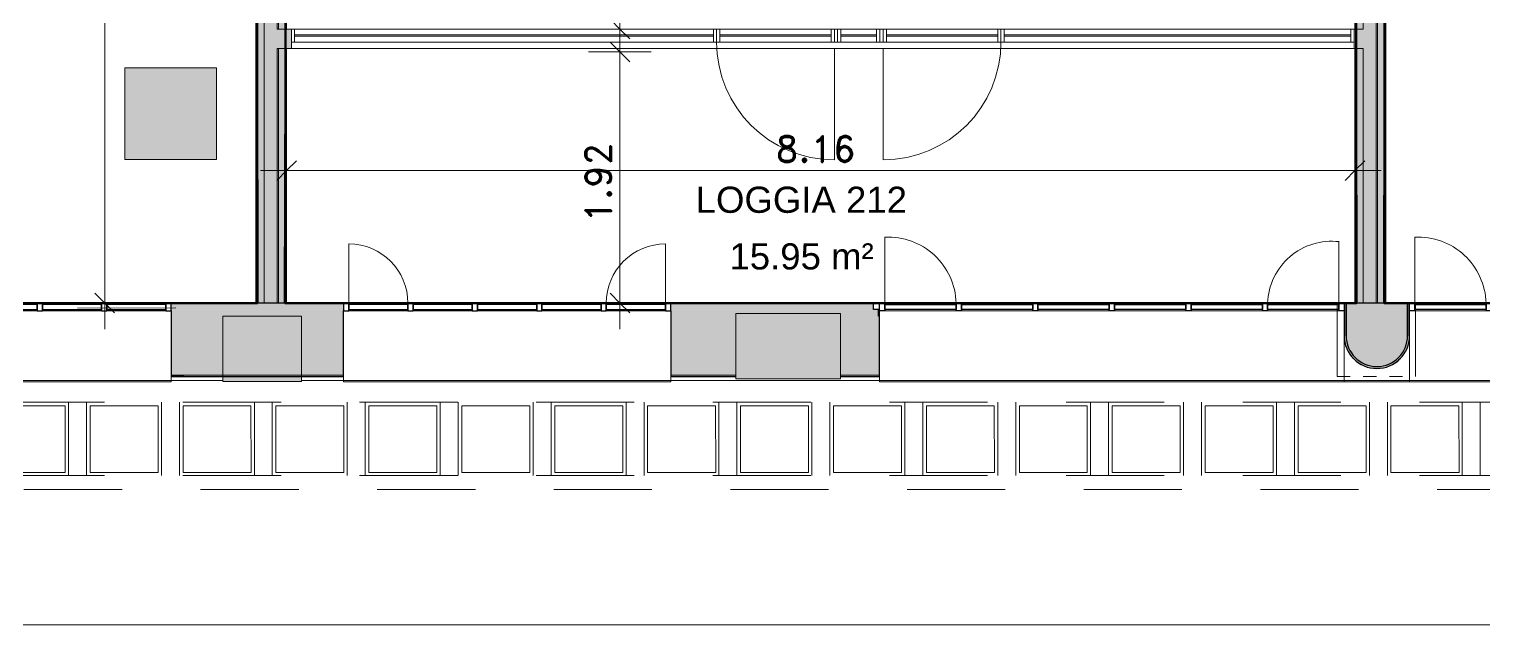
# Model space of a CAD drawing. Header units: metres. Extents: x -227.9 to -140, y 37.9 to 92.1.
# Drawn here: x -171.32 to -160.2, y 38.01 to 42.56 of the extents above; entities that cross this region are included whole.
import ezdxf

# ---------------------------------------------------------------- set-up
doc = ezdxf.new("R2010")
doc.units = ezdxf.units.M
doc.linetypes.add('JIS_02_0.7', pattern=[1.35, 0.75, -0.6])
doc.linetypes.add('Projeté', pattern=[0.003969, 0.002381, -0.001587])
for name, color, linetype, lineweight in [('A-ANNO-DIMS', 7, 'Continuous', 9), ('A-ANNO-DIMS-100', 7, 'Continuous', 9), ('A-AREA-IDEN', 7, 'Continuous', 9), ('A-FLOR', 7, 'Continuous', 5), ('A-GLAZ', 7, 'Continuous', 5), ('A-WALL', 7, 'Continuous', 5), ('A-WALL-PATT', 7, 'Continuous', 13), ('I-WALL', 7, 'Continuous', 5), ('Q-SPCQ', 7, 'Continuous', 5), ('S-COLS', 7, 'Continuous', 5)]:
    doc.layers.add(name, color=color, linetype=linetype, lineweight=lineweight)
doc.layers.add('A-DETL', color=94, linetype='Continuous', lineweight=5, true_color=0x00a600)
doc.layers.add('Chambre', color=40, linetype='Continuous')
doc.styles.add('Arial_1', font='arial.ttf', dxfattribs={"height": 0.2})
doc.styles.add('RomanD_B', font='', dxfattribs={"height": 0.2})
doc.styles.get('RomanD_B').set_extended_font_data('RomanD', bold=True)
doc.dimstyles.new('LAG-Romans_0_2', dxfattribs={"dimscale": 0.3048, "dimtxt": 0.200715, "dimasz": 0.492126, "dimexe": 0.787402, "dimexo": 0.0625, "dimgap": 0, "dimtad": 1, "dimrnd": 0.01, "dimzin": 0, "dimdsep": 46, "dimtxsty": 'RomanD_B', "dimblk1": 'OBLIQUE', "dimblk2": 'OBLIQUE', "dimsah": 1, "dimcen": 0.09, "dimdle": 0.656168, "dimazin": 0, "dimtfac": 1, "dimtdec": 4, "dimtix": 1, "dimtmove": 0, "dimatfit": 3, "dimfxl": 0.787402, "dimfxlon": 1, "dimtvp": 1, "dimtolj": 1, "dimtzin": 0, "dimarcsym": 2})

# ---------------------------------------------------------------- blocks, each defined once
blk = doc.blocks.new('LAG-B2020-FENÊTRE-12FT-02-02 - LAG-B2020-FENÊTRE-12FT-02-02_03-13507951-MUC-LAG-PRO-PLA-ARC-TZN-N02-AG02Ec-Cote')
at = {"layer": 'A-GLAZ', "lineweight": 9}
for p, q in [((1.7, 0.323), (-0.8, 0.323)), ((-0.8, 0.313), (-0.8, 0.323)), ((-0.8, 0.28), (-0.8, 0.313)), ((1.7, 0.313), (-0.8, 0.313)), ((1.7, 0.323), (1.7, 0.313)), ((1.7, 0.313), (1.7, 0.28)), ((-0.76, -0.22), (-0.308, -0.22)), ((-0.268, -0.22), (0.184, -0.22)), ((0.224, -0.22), (0.676, -0.22)), ((0.716, -0.22), (1.168, -0.22)), ((1.208, -0.22), (1.66, -0.22)), ((-0.308, -0.28), (-0.76, -0.28)), ((-0.76, -0.28), (-0.76, -0.732)), ((0.184, -0.28), (-0.268, -0.28)), ((0.676, -0.28), (0.224, -0.28)), ((1.168, -0.28), (0.716, -0.28)), ((1.66, -0.28), (1.208, -0.28)), ((1.66, -0.28), (1.66, -0.732))]:
    blk.add_line(p, q, dxfattribs=at)
at = {"layer": 'A-GLAZ', "lineweight": 25}
for p, q in [((-0.76, -0.22), (-0.8, -0.22)), ((-0.8, -0.22), (-0.8, -0.28)), ((-0.76, -0.28), (-0.76, -0.22)), ((-0.268, -0.22), (-0.308, -0.22)), ((-0.308, -0.22), (-0.308, -0.28)), ((-0.268, -0.28), (-0.268, -0.22)), ((0.224, -0.22), (0.184, -0.22)), ((0.184, -0.22), (0.184, -0.28)), ((0.224, -0.28), (0.224, -0.22)), ((0.716, -0.22), (0.676, -0.22)), ((0.676, -0.22), (0.676, -0.28)), ((0.716, -0.28), (0.716, -0.22)), ((1.208, -0.22), (1.168, -0.22)), ((1.168, -0.22), (1.168, -0.28)), ((1.208, -0.28), (1.208, -0.22)), ((1.7, -0.22), (1.66, -0.22)), ((1.66, -0.22), (1.66, -0.28)), ((1.7, -0.28), (1.7, -0.22)), ((-0.8, -0.28), (-0.76, -0.28)), ((-0.308, -0.232), (-0.76, -0.232)), ((-0.76, -0.232), (-0.76, -0.268)), ((-0.76, -0.268), (-0.308, -0.268)), ((-0.308, -0.268), (-0.308, -0.232)), ((-0.308, -0.28), (-0.268, -0.28)), ((0.184, -0.232), (-0.268, -0.232)), ((-0.268, -0.232), (-0.268, -0.268)), ((-0.268, -0.268), (0.184, -0.268)), ((0.184, -0.268), (0.184, -0.232)), ((0.184, -0.28), (0.224, -0.28)), ((0.676, -0.232), (0.224, -0.232)), ((0.224, -0.232), (0.224, -0.268)), ((0.224, -0.268), (0.676, -0.268)), ((0.676, -0.268), (0.676, -0.232)), ((0.676, -0.28), (0.716, -0.28)), ((1.168, -0.232), (0.716, -0.232)), ((0.716, -0.232), (0.716, -0.268)), ((0.716, -0.268), (1.168, -0.268)), ((1.168, -0.268), (1.168, -0.232)), ((1.168, -0.28), (1.208, -0.28)), ((1.66, -0.232), (1.208, -0.232)), ((1.208, -0.232), (1.208, -0.268)), ((1.208, -0.268), (1.66, -0.268)), ((1.66, -0.268), (1.66, -0.232)), ((1.66, -0.28), (1.7, -0.28))]:
    blk.add_line(p, q, dxfattribs=at)
at = {"layer": 'A-GLAZ', "lineweight": 9}
for centre, start, end in [((-0.76, -0.28), 270, 0), ((1.66, -0.28), 180, 270)]:
    blk.add_arc(centre, 0.452, start, end, dxfattribs=at)
blk = doc.blocks.new('LAG-B2020-FENÊTRE-12FT-02-02_02 Incendies - LAG-B2020-FENÊTRE-12FT-02-02_02P-14097727-MUC-LAG-PRO-PLA-ARC-TZN-N02-AG02Ec-Cote')
at = {"layer": 'A-GLAZ', "lineweight": 9}
for p, q in [((2.19, 0.323), (-0.8, 0.323)), ((-0.8, 0.313), (-0.8, 0.323)), ((-0.8, 0.28), (-0.8, 0.313)), ((2.187, 0.313), (-0.8, 0.313)), ((2.19, 0.003), (2.19, 0.001)), ((-0.76, -0.22), (-0.308, -0.22)), ((-0.268, -0.22), (0.183, -0.22)), ((0.223, -0.22), (0.675, -0.22)), ((0.715, -0.22), (1.167, -0.22)), ((1.227, -0.22), (1.658, -0.22)), ((1.698, -0.22), (2.13, -0.22)), ((-0.308, -0.28), (-0.76, -0.28)), ((0.183, -0.28), (-0.268, -0.28)), ((0.675, -0.28), (0.223, -0.28)), ((1.167, -0.28), (0.715, -0.28)), ((1.658, -0.28), (1.227, -0.28)), ((2.13, -0.28), (1.698, -0.28))]:
    blk.add_line(p, q, dxfattribs=at)
at = {"layer": 'A-GLAZ', "lineweight": 25}
for p, q in [((-0.76, -0.22), (-0.8, -0.22)), ((-0.8, -0.22), (-0.8, -0.28)), ((-0.76, -0.28), (-0.76, -0.22)), ((-0.268, -0.22), (-0.308, -0.22)), ((-0.308, -0.22), (-0.308, -0.28)), ((-0.268, -0.28), (-0.268, -0.22)), ((0.223, -0.22), (0.183, -0.22)), ((0.183, -0.22), (0.183, -0.28)), ((0.223, -0.28), (0.223, -0.22)), ((0.715, -0.22), (0.675, -0.22)), ((0.675, -0.22), (0.675, -0.28)), ((0.715, -0.28), (0.715, -0.22)), ((1.207, -0.22), (1.167, -0.22)), ((1.167, -0.22), (1.167, -0.28)), ((1.227, -0.22), (1.207, -0.22)), ((1.207, -0.22), (1.207, -0.28)), ((1.207, -0.28), (1.207, -0.22)), ((1.227, -0.28), (1.227, -0.22)), ((1.698, -0.22), (1.658, -0.22)), ((1.658, -0.22), (1.658, -0.28)), ((1.698, -0.28), (1.698, -0.22)), ((2.15, -0.22), (2.13, -0.22)), ((2.13, -0.22), (2.13, -0.28)), ((2.15, -0.28), (2.15, -0.22)), ((2.19, -0.22), (2.15, -0.22)), ((2.15, -0.22), (2.15, -0.28)), ((2.19, -0.28), (2.19, -0.22)), ((-0.8, -0.28), (-0.76, -0.28)), ((-0.308, -0.232), (-0.76, -0.232)), ((-0.76, -0.232), (-0.76, -0.268)), ((-0.76, -0.268), (-0.308, -0.268)), ((-0.308, -0.268), (-0.308, -0.232)), ((-0.308, -0.28), (-0.268, -0.28)), ((0.183, -0.232), (-0.268, -0.232)), ((-0.268, -0.232), (-0.268, -0.268)), ((-0.268, -0.268), (0.183, -0.268)), ((0.183, -0.268), (0.183, -0.232)), ((0.183, -0.28), (0.223, -0.28)), ((0.675, -0.232), (0.223, -0.232)), ((0.223, -0.232), (0.223, -0.268)), ((0.223, -0.268), (0.675, -0.268)), ((0.675, -0.268), (0.675, -0.232)), ((0.675, -0.28), (0.715, -0.28)), ((1.167, -0.232), (0.715, -0.232)), ((0.715, -0.232), (0.715, -0.268)), ((0.715, -0.268), (1.167, -0.268)), ((1.167, -0.268), (1.167, -0.232)), ((1.167, -0.28), (1.207, -0.28)), ((1.658, -0.232), (1.207, -0.232)), ((1.207, -0.232), (1.207, -0.268)), ((1.207, -0.268), (1.658, -0.268)), ((1.207, -0.28), (1.227, -0.28)), ((1.658, -0.268), (1.658, -0.232)), ((1.658, -0.28), (1.698, -0.28)), ((2.13, -0.232), (1.698, -0.232)), ((1.698, -0.232), (1.698, -0.268)), ((1.698, -0.268), (2.13, -0.268)), ((2.13, -0.268), (2.13, -0.232)), ((2.13, -0.28), (2.15, -0.28)), ((2.15, -0.28), (2.19, -0.28))]:
    blk.add_line(p, q, dxfattribs=at)
blk = doc.blocks.new('LAG-B2020-FENÊTRE-12FT-02-01 - LAG-B2020-FENÊTRE-12FT-02-01_03-13539106-MUC-LAG-PRO-PLA-ARC-TZN-N02-AG02Ec-Cote')
at = {"layer": 'A-GLAZ', "lineweight": 9}
for p, q in [((-0.76, 0.28), (-0.76, 0.785)), ((2.71, 0.28), (2.71, 0.75)), ((-0.215, 0.28), (-0.76, 0.28)), ((0.37, 0.28), (-0.175, 0.28)), ((0.955, 0.28), (0.41, 0.28)), ((1.54, 0.28), (0.995, 0.28)), ((2.125, 0.28), (1.58, 0.28)), ((2.71, 0.28), (2.165, 0.28)), ((-0.8, 0.18), (-0.8, 0.22)), ((-0.76, 0.22), (-0.215, 0.22)), ((-0.175, 0.22), (0.37, 0.22)), ((0.41, 0.22), (0.955, 0.22)), ((0.995, 0.22), (1.54, 0.22)), ((1.58, 0.22), (2.125, 0.22)), ((2.165, 0.22), (2.71, 0.22)), ((2.75, 0.028), (2.75, 0.01)), ((-0.8, -0.313), (-0.8, -0.28)), ((-0.8, -0.323), (-0.8, -0.313)), ((-0.8, -0.313), (2.75, -0.313)), ((-0.8, -0.323), (2.75, -0.323)), ((2.75, -0.323), (2.75, -0.323))]:
    blk.add_line(p, q, dxfattribs=at)
at = {"layer": 'A-GLAZ', "lineweight": 25}
for p, q in [((-0.8, 0.22), (-0.8, 0.28)), ((-0.8, 0.28), (-0.76, 0.28)), ((-0.76, 0.28), (-0.76, 0.22)), ((-0.76, 0.232), (-0.76, 0.268)), ((-0.76, 0.268), (-0.215, 0.268)), ((-0.215, 0.232), (-0.76, 0.232)), ((-0.215, 0.22), (-0.215, 0.28)), ((-0.215, 0.28), (-0.175, 0.28)), ((-0.215, 0.268), (-0.215, 0.232)), ((-0.175, 0.28), (-0.175, 0.22)), ((-0.175, 0.232), (-0.175, 0.268)), ((-0.175, 0.268), (0.37, 0.268)), ((0.37, 0.232), (-0.175, 0.232)), ((0.37, 0.22), (0.37, 0.28)), ((0.37, 0.28), (0.41, 0.28)), ((0.37, 0.268), (0.37, 0.232)), ((0.41, 0.28), (0.41, 0.22)), ((0.41, 0.232), (0.41, 0.268)), ((0.41, 0.268), (0.955, 0.268)), ((0.955, 0.232), (0.41, 0.232)), ((0.955, 0.22), (0.955, 0.28)), ((0.955, 0.28), (0.995, 0.28)), ((0.955, 0.268), (0.955, 0.232)), ((0.995, 0.28), (0.995, 0.22)), ((0.995, 0.232), (0.995, 0.268)), ((0.995, 0.268), (1.54, 0.268)), ((1.54, 0.232), (0.995, 0.232)), ((1.54, 0.22), (1.54, 0.28)), ((1.54, 0.28), (1.58, 0.28)), ((1.54, 0.268), (1.54, 0.232)), ((1.58, 0.28), (1.58, 0.22)), ((1.58, 0.232), (1.58, 0.268)), ((1.58, 0.268), (2.125, 0.268)), ((2.125, 0.232), (1.58, 0.232)), ((2.125, 0.22), (2.125, 0.28)), ((2.125, 0.28), (2.165, 0.28)), ((2.125, 0.268), (2.125, 0.232)), ((2.165, 0.28), (2.165, 0.22)), ((2.165, 0.232), (2.165, 0.268)), ((2.165, 0.268), (2.71, 0.268)), ((2.71, 0.232), (2.165, 0.232)), ((2.71, 0.22), (2.71, 0.28)), ((2.71, 0.28), (2.75, 0.28)), ((2.71, 0.268), (2.71, 0.232)), ((2.75, 0.28), (2.75, 0.22)), ((-0.76, 0.22), (-0.8, 0.22)), ((-0.175, 0.22), (-0.215, 0.22)), ((0.41, 0.22), (0.37, 0.22)), ((0.995, 0.22), (0.955, 0.22)), ((1.58, 0.22), (1.54, 0.22)), ((2.165, 0.22), (2.125, 0.22)), ((2.75, 0.22), (2.71, 0.22))]:
    blk.add_line(p, q, dxfattribs=at)
at = {"layer": 'A-GLAZ', "lineweight": 9}
for centre, radius, start, end in [((-0.736, 0.264), 0.521, 1.7425, 92.6657), ((2.654, 0.264), 0.489, 83.3459, 178.142)]:
    blk.add_arc(centre, radius, start, end, dxfattribs=at)
blk = doc.blocks.new('LAG-B2020-FENÊTRE-12FT-02-01 - LAG-B2020-FENÊTRE-12FT-02-01_03-V6-MUC-LAG-PRO-PLA-ARC-TZN-N02-AG02Ec-Cote')
at = {"layer": 'A-GLAZ', "lineweight": 9}
for p, q in [((-0.76, 0.28), (-0.76, 0.785)), ((2.71, 0.28), (2.71, 0.75)), ((-0.215, 0.28), (-0.76, 0.28)), ((0.37, 0.28), (-0.175, 0.28)), ((0.955, 0.28), (0.41, 0.28)), ((1.54, 0.28), (0.995, 0.28)), ((2.125, 0.28), (1.58, 0.28)), ((2.71, 0.28), (2.165, 0.28)), ((-0.8, 0.01), (-0.8, 0.22)), ((-0.76, 0.22), (-0.215, 0.22)), ((-0.175, 0.22), (0.37, 0.22)), ((0.41, 0.22), (0.955, 0.22)), ((0.995, 0.22), (1.54, 0.22)), ((1.58, 0.22), (2.125, 0.22)), ((2.165, 0.22), (2.71, 0.22)), ((2.75, 0.028), (2.75, 0.01)), ((-0.8, -0.313), (2.75, -0.313)), ((-0.8, -0.323), (2.75, -0.323)), ((-0.8, -0.323), (-0.8, -0.323)), ((2.75, -0.313), (2.75, -0.315)), ((2.75, -0.315), (2.75, -0.317)), ((2.75, -0.317), (2.75, -0.319)), ((2.75, -0.319), (2.75, -0.321)), ((2.75, -0.321), (2.75, -0.323))]:
    blk.add_line(p, q, dxfattribs=at)
at = {"layer": 'A-GLAZ', "lineweight": 25}
for p, q in [((-0.8, 0.22), (-0.8, 0.28)), ((-0.8, 0.28), (-0.76, 0.28)), ((-0.76, 0.28), (-0.76, 0.22)), ((-0.76, 0.232), (-0.76, 0.268)), ((-0.76, 0.268), (-0.215, 0.268)), ((-0.215, 0.232), (-0.76, 0.232)), ((-0.215, 0.22), (-0.215, 0.28)), ((-0.215, 0.28), (-0.175, 0.28)), ((-0.215, 0.268), (-0.215, 0.232)), ((-0.175, 0.28), (-0.175, 0.22)), ((-0.175, 0.232), (-0.175, 0.268)), ((-0.175, 0.268), (0.37, 0.268)), ((0.37, 0.232), (-0.175, 0.232)), ((0.37, 0.22), (0.37, 0.28)), ((0.37, 0.28), (0.41, 0.28)), ((0.37, 0.268), (0.37, 0.232)), ((0.41, 0.28), (0.41, 0.22)), ((0.41, 0.232), (0.41, 0.268)), ((0.41, 0.268), (0.955, 0.268)), ((0.955, 0.232), (0.41, 0.232)), ((0.955, 0.22), (0.955, 0.28)), ((0.955, 0.28), (0.995, 0.28)), ((0.955, 0.268), (0.955, 0.232)), ((0.995, 0.28), (0.995, 0.22)), ((0.995, 0.232), (0.995, 0.268)), ((0.995, 0.268), (1.54, 0.268)), ((1.54, 0.232), (0.995, 0.232)), ((1.54, 0.22), (1.54, 0.28)), ((1.54, 0.28), (1.58, 0.28)), ((1.54, 0.268), (1.54, 0.232)), ((1.58, 0.28), (1.58, 0.22)), ((1.58, 0.232), (1.58, 0.268)), ((1.58, 0.268), (2.125, 0.268)), ((2.125, 0.232), (1.58, 0.232)), ((2.125, 0.22), (2.125, 0.28)), ((2.125, 0.28), (2.165, 0.28)), ((2.125, 0.268), (2.125, 0.232)), ((2.165, 0.28), (2.165, 0.22)), ((2.165, 0.232), (2.165, 0.268)), ((2.165, 0.268), (2.71, 0.268)), ((2.71, 0.232), (2.165, 0.232)), ((2.71, 0.22), (2.71, 0.28)), ((2.71, 0.28), (2.75, 0.28)), ((2.71, 0.268), (2.71, 0.232)), ((2.75, 0.28), (2.75, 0.22)), ((-0.76, 0.22), (-0.8, 0.22)), ((-0.175, 0.22), (-0.215, 0.22)), ((0.41, 0.22), (0.37, 0.22)), ((0.995, 0.22), (0.955, 0.22)), ((1.58, 0.22), (1.54, 0.22)), ((2.165, 0.22), (2.125, 0.22)), ((2.75, 0.22), (2.71, 0.22))]:
    blk.add_line(p, q, dxfattribs=at)
at = {"layer": 'A-GLAZ', "lineweight": 9}
for centre, radius, start, end in [((-0.736, 0.264), 0.521, 1.7425, 92.6657), ((2.654, 0.264), 0.489, 83.3459, 178.142)]:
    blk.add_arc(centre, radius, start, end, dxfattribs=at)
blk = doc.blocks.new('LAG-B2010_90-VIDE-COLONNE - LAG-B2010_90-VIDE-COLONNE-FAC-0_5_1_7-10796201-MUC-LAG-PRO-PLA-ARC-TZN-N02-AG02Ec-Cote')
at = {"layer": 'A-GLAZ', "linetype": 'Projeté', "lineweight": 9}
for p, q in [((0.292, 0.28), (-0.308, 0.28)), ((-0.308, -0.28), (0.292, -0.28))]:
    blk.add_line(p, q, dxfattribs=at)
at = {"layer": 'A-GLAZ', "lineweight": 9}
for p, q in [((-0.308, 0.28), (-0.308, -0.28)), ((0.292, -0.28), (0.292, 0.28))]:
    blk.add_line(p, q, dxfattribs=at)
blk = doc.blocks.new('LAG-rebord de fenêtre - LAG-rebord de fenêtre-V11-MUC-LAG-PRO-PLA-ARC-TZN-N02-AG02Ec-Cote')
at = {"layer": 'Q-SPCQ', "color": 9, "lineweight": 9, "true_color": 0xc0c0c0}
for p, q in [((0.5, 0.355), (0, 0.355)), ((0, 0.345), (0, 0.355)), ((0, 0.022), (0, 0.345)), ((0.5, 0.345), (0, 0.345)), ((0.5, 0.355), (0.5, 0.345)), ((0.5, 0.345), (0.5, 0.022)), ((0.397, 0.203), (0.399, 0.202)), ((0, 0.022), (0.005, 0.053)), ((0.497, 0.047), (0.5, 0.022))]:
    blk.add_line(p, q, dxfattribs=at)
at = {"layer": 'Q-SPCQ', "color": 9, "lineweight": 9, "true_color": 0xc0c0c0, "flags": 128}
for points in [[(0.027, 0.115), (0.031, 0.123), (0.044, 0.144)], [(0.059, 0.162), (0.062, 0.166), (0.075, 0.18)], [(0.1, 0.201), (0.101, 0.202), (0.109, 0.208)], [(0.43, 0.175), (0.438, 0.166), (0.44, 0.164)], [(0.46, 0.138), (0.469, 0.123), (0.472, 0.117)], [(0.007, 0.061), (0.01, 0.074), (0.02, 0.101)], [(0.482, 0.095), (0.49, 0.074), (0.493, 0.064)]]:
    blk.add_lwpolyline(points, dxfattribs=at)
blk = doc.blocks.new('MUC-LAG-DCE-M3D-ARC-FAC-TNV-v21_rvt-1-MUC-LAG-PRO-PLA-ARC-TZN-N02-AG02Ec-Cote')
at = {"layer": 'A-WALL', "true_color": 0x808080}
h = blk.add_hatch(color=8, dxfattribs=at)
h.paths.add_polyline_path([(-226.842, 39.92), (-226.842, 40.47), (-227.865, 40.47), (-227.865, 39.92), (-227.168, 39.92)])
h.paths.add_polyline_path([(-222.152, 39.92), (-222.152, 40.37), (-222.158, 40.37), (-222.158, 40.42), (-222.198, 40.42), (-222.198, 40.47), (-223.502, 40.47), (-223.502, 39.92)])
h.paths.add_polyline_path([(-207.098, 39.92), (-205.904, 39.92), (-205.904, 40.47), (-207.237, 40.47), (-207.237, 40.42), (-207.277, 40.42), (-207.277, 40.37), (-207.287, 40.37), (-207.287, 39.92)])
h.paths.add_polyline_path([(-203.404, 39.92), (-201.747, 39.92), (-201.747, 40.47), (-203.404, 40.47), (-203.404, 40.41)])
h.paths.add_polyline_path([(-198.875, 39.92), (-198.437, 39.92), (-198.437, 40.47), (-198.946, 40.47), (-198.946, 39.92)])
h.paths.add_polyline_path([(-195.586, 39.92), (-195.134, 39.92), (-195.134, 40.47), (-195.637, 40.47), (-195.637, 39.92)])
h.paths.add_polyline_path([(-190.97, 39.92), (-190.97, 40.47), (-192.333, 40.47), (-192.333, 39.92), (-192.297, 39.92)])
h.paths.add_polyline_path([(-187.363, 39.92), (-187.172, 39.92), (-187.172, 40.37), (-187.178, 40.37), (-187.178, 40.42), (-187.218, 40.42), (-187.218, 40.47), (-188.47, 40.47), (-188.47, 39.92)])
h.paths.add_polyline_path([(-170.136, 39.92), (-168.917, 39.92), (-168.917, 40.47), (-170.086, 40.47), (-170.086, 40.42), (-170.126, 40.42), (-170.126, 40.37), (-170.136, 40.37), (-170.136, 40.281)])
h.paths.add_polyline_path([(-166.417, 39.92), (-165.918, 39.92), (-165.918, 40.39), (-165.118, 40.39), (-165.118, 39.92), (-164.82, 39.92), (-164.82, 40.37), (-164.828, 40.37), (-164.828, 40.42), (-164.868, 40.42), (-164.868, 40.47), (-166.417, 40.47), (-166.417, 40.281)])
h.paths.add_polyline_path([(-153.168, 39.92), (-152.072, 39.92), (-152.072, 40.37), (-152.082, 40.37), (-152.082, 40.42), (-152.122, 40.42), (-152.122, 40.47), (-153.167, 40.47), (-153.167, 40.42), (-153.168, 40.42), (-153.168, 40.281)])
h.paths.add_polyline_path([(-150.962, 39.92), (-150.272, 39.92), (-150.272, 40.37), (-150.282, 40.37), (-150.282, 40.42), (-150.322, 40.42), (-150.322, 40.47), (-150.912, 40.47), (-150.912, 40.42), (-150.952, 40.42), (-150.952, 40.37), (-150.962, 40.37), (-150.962, 40.281)])
h.paths.add_polyline_path([(-148.142, 39.92), (-147.718, 40.47), (-149.112, 40.47), (-149.112, 40.42), (-149.152, 40.42), (-149.152, 40.37), (-149.162, 40.37), (-149.162, 39.92)])
for points in [[(-170.136, 39.92), (-170.136, 40.37), (-170.126, 40.37), (-170.126, 40.42), (-170.086, 40.42), (-170.086, 40.47), (-170.235, 40.47), (-170.235, 39.92)], [(-161.02, 39.97), (-160.965, 39.976), (-160.912, 39.994), (-160.864, 40.024), (-160.825, 40.064), (-160.795, 40.111), (-160.776, 40.164), (-160.77, 40.22), (-160.77, 40.47), (-160.785, 40.47), (-160.785, 40.22), (-160.791, 40.167), (-160.808, 40.118), (-160.836, 40.073), (-160.874, 40.036), (-160.918, 40.008), (-160.968, 39.991), (-161.02, 39.985), (-161.072, 39.991), (-161.122, 40.008), (-161.167, 40.036), (-161.204, 40.073), (-161.232, 40.118), (-161.249, 40.167), (-161.255, 40.22), (-161.255, 40.47), (-161.27, 40.47), (-161.27, 40.22), (-161.264, 40.164), (-161.245, 40.111), (-161.216, 40.064), (-161.176, 40.024), (-161.129, 39.994), (-161.076, 39.976), (-161.049, 39.973)], [(-161.02, 39.985), (-160.968, 39.991), (-160.918, 40.008), (-160.874, 40.036), (-160.836, 40.073), (-160.808, 40.118), (-160.791, 40.167), (-160.785, 40.22), (-160.785, 40.47), (-161.255, 40.47), (-161.255, 40.22), (-161.249, 40.167), (-161.232, 40.118), (-161.204, 40.073), (-161.167, 40.036), (-161.122, 40.008), (-161.072, 39.991), (-161.049, 39.988)], [(-170.136, 39.91), (-170.136, 39.92), (-170.235, 39.92), (-170.235, 39.91)]]:
    blk.add_hatch(color=8, dxfattribs=at).paths.add_polyline_path(points)
h = blk.add_hatch(color=8, dxfattribs=at)
h.paths.add_polyline_path([(-226.842, 39.91), (-226.842, 39.92), (-227.865, 39.92), (-227.865, 39.91)])
h.paths.add_polyline_path([(-223.502, 39.91), (-222.152, 39.91), (-222.152, 39.92), (-223.502, 39.92)])
h.paths.add_polyline_path([(-207.287, 39.91), (-205.904, 39.91), (-205.904, 39.92), (-207.287, 39.92)])
h.paths.add_polyline_path([(-202.164, 39.91), (-201.747, 39.91), (-201.747, 39.92), (-203.404, 39.92), (-203.404, 39.91)])
h.paths.add_polyline_path([(-198.946, 39.91), (-198.437, 39.91), (-198.437, 39.92), (-198.946, 39.92)])
h.paths.add_polyline_path([(-195.637, 39.91), (-195.134, 39.91), (-195.134, 39.92), (-195.637, 39.92)])
h.paths.add_polyline_path([(-192.297, 39.91), (-190.97, 39.91), (-190.97, 39.92), (-192.333, 39.92), (-192.333, 39.91)])
h.paths.add_polyline_path([(-188.47, 39.91), (-187.172, 39.91), (-187.172, 39.92), (-188.47, 39.92)])
h.paths.add_polyline_path([(-170.136, 39.91), (-168.917, 39.91), (-168.917, 39.92), (-170.136, 39.92)])
h.paths.add_polyline_path([(-166.417, 39.91), (-165.918, 39.91), (-165.918, 39.92), (-166.417, 39.92)])
h.paths.add_polyline_path([(-165.118, 39.91), (-164.82, 39.91), (-164.82, 39.92), (-165.118, 39.92), (-165.118, 39.912)])
h.paths.add_polyline_path([(-153.168, 39.91), (-152.072, 39.91), (-152.072, 39.92), (-153.168, 39.92)])
h.paths.add_polyline_path([(-150.272, 39.91), (-150.272, 39.92), (-150.962, 39.92), (-150.962, 39.91)])
h.paths.add_polyline_path([(-148.137, 39.91), (-148.129, 39.92), (-149.162, 39.92), (-149.162, 39.91)])
at = {"layer": 'A-FLOR', "lineweight": 9}
blk.add_line((-189.813, 38.01), (-150.411, 38.01), dxfattribs=at)
at = {"layer": 'A-WALL', "lineweight": 25}
for p, q in [((-170.086, 40.47), (-170.235, 40.47)), ((-170.235, 40.41), (-170.235, 39.91)), ((-168.917, 40.47), (-170.086, 40.47)), ((-168.917, 39.91), (-168.917, 40.41)), ((-164.868, 40.47), (-166.417, 40.47)), ((-166.417, 40.41), (-166.417, 39.91)), ((-164.868, 40.42), (-164.868, 40.47)), ((-164.828, 40.42), (-164.868, 40.42)), ((-164.828, 40.37), (-164.828, 40.42)), ((-164.82, 40.37), (-164.828, 40.37)), ((-164.82, 39.91), (-164.82, 40.37)), ((-161.255, 40.47), (-161.27, 40.47)), ((-161.27, 40.41), (-161.27, 40.22)), ((-160.785, 40.47), (-161.255, 40.47)), ((-161.255, 40.47), (-161.255, 40.22)), ((-161.255, 40.22), (-161.255, 40.47)), ((-160.785, 40.22), (-160.785, 40.47)), ((-160.77, 40.47), (-160.785, 40.47)), ((-160.785, 40.47), (-160.785, 40.22)), ((-160.77, 40.22), (-160.77, 40.47)), ((-170.235, 39.91), (-170.136, 39.91)), ((-170.136, 39.91), (-168.917, 39.91)), ((-166.417, 39.91), (-165.918, 39.91)), ((-165.118, 39.91), (-164.82, 39.91))]:
    blk.add_line(p, q, dxfattribs=at)
at = {"layer": 'A-WALL', "lineweight": 9}
for p, q in [((-164.868, 40.47), (-164.82, 40.47)), ((-170.136, 39.92), (-170.235, 39.92)), ((-168.917, 39.92), (-170.136, 39.92)), ((-165.918, 39.92), (-166.417, 39.92)), ((-164.82, 39.92), (-165.118, 39.92))]:
    blk.add_line(p, q, dxfattribs=at)
at = {"layer": 'A-WALL', "lineweight": 13}
for p, q in [((-170.235, 39.878), (-169.839, 39.878)), ((-169.239, 39.878), (-168.917, 39.878)), ((-166.417, 39.878), (-164.82, 39.878))]:
    blk.add_line(p, q, dxfattribs=at)
at = {"layer": 'A-WALL', "lineweight": 25}
for radius in [0.25, 0.235, 0.235]:
    blk.add_arc((-161.02, 40.22), radius, 180, 360, dxfattribs=at)
at = {"layer": 'A-GLAZ', "lineweight": 9, "rotation": 180}
for name, p in [('LAG-B2020-FENÊTRE-12FT-02-02 - LAG-B2020-FENÊTRE-12FT-02-02_03-13507951-MUC-LAG-PRO-PLA-ARC-TZN-N02-AG02Ec-Cote', (-167.217, 40.19)), ('LAG-B2020-FENÊTRE-12FT-02-02_02 Incendies - LAG-B2020-FENÊTRE-12FT-02-02_02P-14097727-MUC-LAG-PRO-PLA-ARC-TZN-N02-AG02Ec-Cote', (-171.035, 40.19)), ('LAG-B2010_90-VIDE-COLONNE - LAG-B2010_90-VIDE-COLONNE-FAC-0_5_1_7-10796201-MUC-LAG-PRO-PLA-ARC-TZN-N02-AG02Ec-Cote', (-161.032, 40.19))]:
    blk.add_blockref(name, p, dxfattribs=at)
at = {"layer": 'A-GLAZ', "lineweight": 9}
for name, p in [('LAG-B2020-FENÊTRE-12FT-02-01 - LAG-B2020-FENÊTRE-12FT-02-01_03-13539106-MUC-LAG-PRO-PLA-ARC-TZN-N02-AG02Ec-Cote', (-164.02, 40.19)), ('LAG-B2020-FENÊTRE-12FT-02-01 - LAG-B2020-FENÊTRE-12FT-02-01_03-V6-MUC-LAG-PRO-PLA-ARC-TZN-N02-AG02Ec-Cote', (-159.97, 40.19))]:
    blk.add_blockref(name, p, dxfattribs=at)
at = {"layer": 'Q-SPCQ', "lineweight": 9, "rotation": 180}
blk.add_blockref('LAG-rebord de fenêtre - LAG-rebord de fenêtre-V11-MUC-LAG-PRO-PLA-ARC-TZN-N02-AG02Ec-Cote', (-160.77, 40.222), dxfattribs=at)
blk = doc.blocks.new('LAG-C1020-FENÊTRE-12FT-22-01 - LAG-C1020-FENÊTRE-12FT-22-01-13043751-MUC-LAG-PRO-PLA-ARC-TZN-N02-AG02Ec-Cote')
at = {"layer": 'A-GLAZ'}
for p, q in [((0.45, 0.075), (0.45, 0.925)), ((-3.125, 0.025), (-0.475, 0.025)), ((0.425, 0.025), (-0.425, 0.025)), ((-0.475, -0.075), (-3.125, -0.075)), ((-0.425, -0.075), (0.425, -0.075))]:
    blk.add_line(p, q, dxfattribs=at)
at = {"layer": 'A-GLAZ', "lineweight": 13}
for p, q in [((-3.125, 0.025), (-3.15, 0.025)), ((-3.125, -0.075), (-3.125, 0.025)), ((-0.45, 0.025), (-0.475, 0.025)), ((-0.475, 0.025), (-0.475, -0.075)), ((-0.425, 0.025), (-0.45, 0.025)), ((-0.45, 0.025), (-0.45, -0.075)), ((-0.45, -0.075), (-0.45, 0.025)), ((-0.425, -0.075), (-0.425, 0.025)), ((0.45, 0.025), (0.425, 0.025)), ((0.425, 0.025), (0.425, -0.075)), ((0.45, -0.075), (0.45, 0.025)), ((0.475, 0.025), (0.45, 0.025)), ((0.45, 0.025), (0.45, -0.075)), ((0.475, -0.075), (0.475, 0.025)), ((-3.15, -0.075), (-3.125, -0.075)), ((-0.475, -0.02), (-3.125, -0.02)), ((-3.125, -0.02), (-3.125, -0.03)), ((-3.125, -0.03), (-0.475, -0.03)), ((-0.475, -0.03), (-0.475, -0.02)), ((-0.475, -0.075), (-0.45, -0.075)), ((-0.45, -0.075), (-0.425, -0.075)), ((0.425, -0.02), (-0.425, -0.02)), ((-0.425, -0.02), (-0.425, -0.03)), ((-0.425, -0.03), (0.425, -0.03)), ((0.425, -0.03), (0.425, -0.02)), ((0.425, -0.075), (0.45, -0.075)), ((0.45, -0.075), (0.475, -0.075))]:
    blk.add_line(p, q, dxfattribs=at)
at = {"layer": 'A-GLAZ'}
blk.add_arc((0.45, 0.025), 0.9, 90, 180, dxfattribs=at)
blk = doc.blocks.new('LAG-C1020-FENÊTRE-12FT-22-02 - LAG-C1020-FENÊTRE-12FT-22-02-01-15471730-MUC-LAG-PRO-PLA-ARC-TZN-N02-AG02Ec-Cote')
at = {"layer": 'A-GLAZ', "lineweight": 13}
for p, q in [((-1.548, 0.025), (-1.573, 0.025)), ((-1.573, 0.025), (-1.573, -0.075)), ((-1.548, -0.075), (-1.548, 0.025)), ((-1.25, 0.025), (-1.275, 0.025)), ((-1.275, 0.025), (-1.275, -0.075)), ((-1.25, -0.075), (-1.25, 0.025)), ((-1.573, -0.075), (-1.548, -0.075)), ((-1.275, -0.02), (-1.548, -0.02)), ((-1.548, -0.02), (-1.548, -0.03)), ((-1.548, -0.03), (-1.275, -0.03)), ((-1.275, -0.03), (-1.275, -0.02)), ((-1.275, -0.075), (-1.25, -0.075))]:
    blk.add_line(p, q, dxfattribs=at)
at = {"layer": 'A-GLAZ'}
for p, q in [((-1.548, 0.025), (-1.275, 0.025)), ((-1.275, -0.075), (-1.548, -0.075))]:
    blk.add_line(p, q, dxfattribs=at)
blk = doc.blocks.new('LAG-C1020-FENÊTRE-12FT-22-01 - LAG-C1020-FENÊTRE-12FT-22-01-13043941-MUC-LAG-PRO-PLA-ARC-TZN-N02-AG02Ec-Cote')
at = {"layer": 'A-GLAZ', "lineweight": 13}
for p, q in [((-3.7, 0.075), (-3.675, 0.075)), ((-3.675, 0.075), (-3.675, -0.025)), ((-3.675, 0.03), (-0.475, 0.03)), ((-3.675, 0.02), (-3.675, 0.03)), ((-0.475, 0.02), (-3.675, 0.02)), ((-0.475, -0.025), (-0.475, 0.075)), ((-0.475, 0.075), (-0.45, 0.075)), ((-0.475, 0.03), (-0.475, 0.02)), ((-0.45, 0.075), (-0.425, 0.075)), ((-0.45, -0.025), (-0.45, 0.075)), ((-0.45, 0.075), (-0.45, -0.025)), ((-0.425, 0.075), (-0.425, -0.025)), ((-0.425, 0.02), (-0.425, 0.03)), ((-0.425, 0.03), (0.425, 0.03)), ((0.425, 0.02), (-0.425, 0.02)), ((0.425, 0.075), (0.45, 0.075)), ((0.425, -0.025), (0.425, 0.075)), ((0.425, 0.03), (0.425, 0.02)), ((0.45, 0.075), (0.45, -0.025)), ((0.45, 0.075), (0.475, 0.075)), ((0.45, -0.025), (0.45, 0.075)), ((0.475, 0.075), (0.475, -0.025)), ((-3.675, -0.025), (-3.7, -0.025)), ((-0.45, -0.025), (-0.475, -0.025)), ((-0.425, -0.025), (-0.45, -0.025)), ((0.45, -0.025), (0.425, -0.025)), ((0.475, -0.025), (0.45, -0.025))]:
    blk.add_line(p, q, dxfattribs=at)
at = {"layer": 'A-GLAZ'}
for p, q in [((-0.475, 0.075), (-3.675, 0.075)), ((-0.425, 0.075), (0.425, 0.075)), ((-3.675, -0.025), (-0.475, -0.025)), ((0.425, -0.025), (-0.425, -0.025)), ((0.45, -0.075), (0.45, -0.925))]:
    blk.add_line(p, q, dxfattribs=at)
blk.add_arc((0.45, -0.025), 0.9, 180, 270, dxfattribs=at)
blk = doc.blocks.new('DIMBLOCK85-MUC-LAG-PRO-PLA-ARC-TZN-N02-AG02Ec-Cote')
at = {"layer": 'A-ANNO-DIMS-100', "transparency": 16777216}
for p, q in [((-166.805, 42.365), (-166.805, 47.013)), ((-167.045, 46.813), (-166.565, 46.813)), ((-166.805, 46.813), (-167.045, 46.813)), ((-167.045, 42.565), (-166.565, 42.565)), ((-166.805, 42.565), (-167.045, 42.565))]:
    blk.add_line(p, q, dxfattribs=at)
at = {"layer": 'A-ANNO-DIMS-100', "lineweight": 25, "transparency": 16777216}
for p, q in [((-166.805, 46.813), (-166.88, 46.888)), ((-166.805, 46.813), (-166.73, 46.738)), ((-166.805, 42.565), (-166.88, 42.64)), ((-166.805, 42.565), (-166.73, 42.49))]:
    blk.add_line(p, q, dxfattribs=at)
at = {"layer": 'A-ANNO-DIMS-100', "color": 0, "transparency": 16777216, "insert": (-167.071, 44.345), "char_height": 0.2, "width": 0.82448, "attachment_point": 1, "rotation": 90, "line_spacing_factor": 1.146391, "style": 'RomanD_B'}
blk.add_mtext('4.25', dxfattribs=at)
blk = doc.blocks.new('_Oblique')
at = {"color": 0, "linetype": 'ByBlock', "lineweight": -2}
blk.add_line((-0.5, -0.5), (0.5, 0.5), dxfattribs=at)
blk = doc.blocks.new('DIMBLOCK86-MUC-LAG-PRO-PLA-ARC-TZN-N02-AG02Ec-Cote')
at = {"layer": 'A-ANNO-DIMS-100', "transparency": 16777216}
for p, q in [((-166.805, 42.59), (-166.805, 40.27)), ((-166.565, 42.39), (-167.045, 42.39)), ((-166.805, 42.39), (-166.565, 42.39)), ((-166.565, 40.47), (-167.045, 40.47)), ((-166.805, 40.47), (-166.565, 40.47))]:
    blk.add_line(p, q, dxfattribs=at)
at = {"layer": 'A-ANNO-DIMS-100', "lineweight": 25, "transparency": 16777216}
for p, q in [((-166.805, 42.39), (-166.88, 42.465)), ((-166.805, 42.39), (-166.73, 42.315)), ((-166.805, 40.47), (-166.88, 40.545)), ((-166.805, 40.47), (-166.73, 40.395))]:
    blk.add_line(p, q, dxfattribs=at)
at = {"layer": 'A-ANNO-DIMS-100', "color": 0, "transparency": 16777216, "insert": (-167.071, 41.086), "char_height": 0.2, "width": 0.82448, "attachment_point": 1, "rotation": 90, "line_spacing_factor": 1.146391, "style": 'RomanD_B'}
blk.add_mtext('1.92', dxfattribs=at)
blk = doc.blocks.new('DIMBLOCK136-MUC-LAG-PRO-PLA-ARC-TZN-N02-AG02Ec-Cote')
at = {"layer": 'A-ANNO-DIMS-100', "transparency": 16777216}
for p, q in [((-169.352, 41.723), (-169.352, 41.243)), ((-169.352, 41.483), (-169.352, 41.723)), ((-161.188, 41.723), (-161.188, 41.243)), ((-161.188, 41.483), (-161.188, 41.723)), ((-169.552, 41.483), (-160.988, 41.483))]:
    blk.add_line(p, q, dxfattribs=at)
at = {"layer": 'A-ANNO-DIMS-100', "lineweight": 25, "transparency": 16777216}
for p, q in [((-169.352, 41.483), (-169.427, 41.408)), ((-169.352, 41.483), (-169.277, 41.558)), ((-161.188, 41.483), (-161.263, 41.408)), ((-161.188, 41.483), (-161.113, 41.558))]:
    blk.add_line(p, q, dxfattribs=at)
at = {"layer": 'A-ANNO-DIMS-100', "color": 0, "transparency": 16777216, "insert": (-165.614, 41.748), "char_height": 0.2, "width": 0.82448, "attachment_point": 1, "line_spacing_factor": 1.146391, "style": 'RomanD_B'}
blk.add_mtext('8.16', dxfattribs=at)
blk = doc.blocks.new('DIMBLOCK145-MUC-LAG-PRO-PLA-ARC-TZN-N02-AG02Ec-Cote')
at = {"layer": 'A-ANNO-DIMS-100', "transparency": 16777216}
for p, q in [((-170.742, 40.27), (-170.742, 50.151)), ((-170.982, 49.951), (-170.502, 49.951)), ((-170.742, 49.951), (-170.982, 49.951)), ((-170.982, 40.47), (-170.502, 40.47)), ((-170.742, 40.47), (-170.982, 40.47))]:
    blk.add_line(p, q, dxfattribs=at)
at = {"layer": 'A-ANNO-DIMS-100', "lineweight": 25, "transparency": 16777216}
for p, q in [((-170.742, 49.951), (-170.817, 50.026)), ((-170.742, 49.951), (-170.667, 49.876)), ((-170.742, 40.47), (-170.817, 40.545)), ((-170.742, 40.47), (-170.667, 40.395))]:
    blk.add_line(p, q, dxfattribs=at)
at = {"layer": 'A-ANNO-DIMS-100', "color": 0, "transparency": 16777216, "insert": (-171.007, 44.867), "char_height": 0.2, "width": 0.82448, "attachment_point": 1, "rotation": 90, "line_spacing_factor": 1.146391, "style": 'RomanD_B'}
blk.add_mtext('9.48', dxfattribs=at)
blk = doc.blocks.new('Poteau béton - Rectangulaire - 50x80-2602768-MUC-LAG-PRO-PLA-ARC-TZN-N02-AG02Ec-Cote')
at = {"layer": 'S-COLS', "lineweight": 18, "true_color": 0x808080}
blk.add_hatch(color=8, dxfattribs=at).paths.add_polyline_path([(0.25, -0.4), (0.25, 0.4), (-0.25, 0.4), (-0.25, -0.4)])
at = {"layer": 'S-COLS', "color": 8, "lineweight": 15, "true_color": 0x7f7f7f}
for p, q in [((0.25, 0.4), (-0.25, 0.4)), ((-0.25, 0.4), (-0.25, -0.4)), ((0.25, -0.4), (0.25, 0.4)), ((-0.25, -0.4), (0.25, -0.4))]:
    blk.add_line(p, q, dxfattribs=at)

msp = doc.modelspace()

# ---------------------------------------------------------------- hatches: boundary and pattern name
at = {"layer": 'A-WALL-PATT', "lineweight": 5, "true_color": 0xaaaaaa}
h = msp.add_hatch(color=253, dxfattribs=at)
h.paths.add_polyline_path([(-169.415, 40.47), (-169.415, 42.415), (-169.425, 42.415), (-169.425, 40.47)])
h.paths.add_polyline_path([(-169.425, 42.565), (-169.415, 42.565), (-169.415, 47.414), (-169.425, 47.414), (-169.425, 43.496)])
h.paths.add_polyline_path([(-169.425, 47.514), (-169.415, 47.514), (-169.415, 50.014), (-169.425, 50.014), (-169.425, 47.782)])
h = msp.add_hatch(color=253, dxfattribs=at)
h.paths.add_polyline_path([(-161.015, 40.47), (-161.015, 46.296), (-161.025, 46.296), (-161.025, 40.47)])
h.paths.add_polyline_path([(-161.015, 46.396), (-161.015, 47.339), (-161.025, 47.339), (-161.025, 46.396)])
h.paths.add_polyline_path([(-161.015, 47.439), (-161.015, 48.802), (-161.025, 48.802), (-161.025, 47.439)])
at = {"layer": 'I-WALL', "true_color": 0xaaaaaa}
for points in [[(-169.588, 40.47), (-169.575, 40.47), (-169.575, 49.951), (-169.588, 49.951), (-169.588, 41.352)], [(-169.525, 40.47), (-169.525, 49.964), (-169.575, 49.964), (-169.575, 40.47)], [(-169.425, 40.47), (-169.425, 50.014), (-169.525, 50.014), (-169.525, 40.47)], [(-161.025, 40.47), (-161.025, 48.802), (-161.125, 48.802), (-161.125, 40.47), (-161.049, 40.47)]]:
    msp.add_hatch(color=253, dxfattribs=at).paths.add_polyline_path(points)
h = msp.add_hatch(color=253, dxfattribs=at)
h.paths.add_polyline_path([(-169.365, 40.47), (-169.365, 42.415), (-169.415, 42.415), (-169.415, 40.47)])
h.paths.add_polyline_path([(-169.415, 42.565), (-169.365, 42.565), (-169.365, 47.414), (-169.415, 47.414), (-169.415, 43.496)])
h.paths.add_polyline_path([(-169.365, 47.514), (-169.365, 49.964), (-169.415, 49.964), (-169.415, 47.514)])
h = msp.add_hatch(color=253, dxfattribs=at)
h.paths.add_polyline_path([(-169.352, 40.47), (-169.352, 42.415), (-169.365, 42.415), (-169.365, 40.47)])
h.paths.add_polyline_path([(-169.352, 42.565), (-169.352, 47.414), (-169.365, 47.414), (-169.365, 42.565)])
h.paths.add_polyline_path([(-169.352, 47.514), (-169.352, 49.951), (-169.365, 49.951), (-169.365, 47.514)])
h = msp.add_hatch(color=253, dxfattribs=at)
h.paths.add_polyline_path([(-161.175, 40.47), (-161.175, 42.415), (-161.188, 42.415), (-161.188, 40.47)])
h.paths.add_polyline_path([(-161.175, 42.565), (-161.175, 46.815), (-161.188, 46.815), (-161.188, 42.565)])
h.paths.add_polyline_path([(-161.175, 46.965), (-161.175, 48.739), (-161.188, 48.739), (-161.188, 46.965)])
h = msp.add_hatch(color=253, dxfattribs=at)
h.paths.add_polyline_path([(-161.125, 40.47), (-161.125, 42.415), (-161.175, 42.415), (-161.175, 40.47)])
h.paths.add_polyline_path([(-161.175, 42.565), (-161.125, 42.565), (-161.125, 46.815), (-161.175, 46.815), (-161.175, 45.639)])
h.paths.add_polyline_path([(-161.125, 46.965), (-161.125, 48.752), (-161.175, 48.752), (-161.175, 46.965)])
h = msp.add_hatch(color=253, dxfattribs=at)
h.paths.add_polyline_path([(-161.015, 40.47), (-160.965, 40.47), (-160.965, 46.296), (-161.015, 46.296), (-161.015, 41.352)])
h.paths.add_polyline_path([(-160.965, 46.396), (-160.965, 47.339), (-161.015, 47.339), (-161.015, 46.396)])
h.paths.add_polyline_path([(-160.965, 47.439), (-160.965, 48.752), (-161.015, 48.752), (-161.015, 47.439)])
h = msp.add_hatch(color=253, dxfattribs=at)
h.paths.add_polyline_path([(-160.952, 40.47), (-160.952, 46.296), (-160.965, 46.296), (-160.965, 40.47)])
h.paths.add_polyline_path([(-160.965, 46.396), (-160.952, 46.396), (-160.952, 47.339), (-160.965, 47.339), (-160.965, 46.711)])
h.paths.add_polyline_path([(-160.952, 47.439), (-160.952, 48.739), (-160.965, 48.739), (-160.965, 47.439)])
h = msp.add_hatch(color=253, dxfattribs=at)
h.paths.add_polyline_path([(-161.193, 42.415), (-161.125, 42.415), (-161.125, 42.565), (-161.193, 42.565)])
h.paths.add_polyline_path([(-169.425, 42.415), (-169.316, 42.415), (-169.316, 42.565), (-169.425, 42.565), (-169.425, 42.424)])
at = {"layer": 'S-COLS', "true_color": 0x808080}
for points in [[(-170.589, 41.568), (-169.889, 41.568), (-169.889, 42.268), (-170.589, 42.268)], [(-169.239, 39.871), (-169.239, 40.371), (-169.839, 40.371), (-169.839, 39.871), (-169.272, 39.871)]]:
    msp.add_hatch(color=8, dxfattribs=at).paths.add_polyline_path(points)

# ---------------------------------------------------------------- linework, layer by layer
at = {"layer": 'A-DETL', "color": 7, "linetype": 'JIS_02_0.7'}
for p, q in [((-187.15, 40.415), (-170.19, 40.433)), ((-151.71, 39.046), (-222.878, 39.046))]:
    msp.add_line(p, q, dxfattribs=at)
at = {"layer": 'A-DETL', "color": 9, "linetype": 'JIS_02_0.7', "lineweight": 9, "true_color": 0xc0c0c0}
for p, q in [((-151.845, 39.712), (-222.755, 39.712)), ((-171.02, 39.712), (-171.02, 39.151)), ((-170.882, 39.151), (-170.882, 39.712)), ((-170.309, 39.712), (-170.309, 39.151)), ((-170.172, 39.151), (-170.172, 39.712)), ((-169.599, 39.712), (-169.599, 39.151)), ((-169.462, 39.151), (-169.462, 39.712)), ((-168.889, 39.712), (-168.889, 39.151)), ((-168.752, 39.151), (-168.752, 39.712)), ((-168.179, 39.712), (-168.179, 39.151)), ((-168.042, 39.151), (-168.042, 39.712)), ((-167.469, 39.712), (-167.469, 39.151)), ((-167.331, 39.151), (-167.331, 39.712)), ((-166.758, 39.712), (-166.758, 39.151)), ((-166.621, 39.151), (-166.621, 39.712)), ((-166.048, 39.712), (-166.048, 39.151)), ((-165.911, 39.151), (-165.911, 39.712)), ((-165.338, 39.712), (-165.338, 39.151)), ((-165.201, 39.151), (-165.201, 39.712)), ((-164.628, 39.712), (-164.628, 39.151)), ((-164.491, 39.151), (-164.491, 39.712)), ((-163.918, 39.712), (-163.918, 39.151)), ((-163.78, 39.151), (-163.78, 39.712)), ((-163.208, 39.712), (-163.208, 39.151)), ((-163.07, 39.151), (-163.07, 39.712)), ((-162.497, 39.712), (-162.497, 39.151)), ((-162.36, 39.151), (-162.36, 39.712)), ((-161.787, 39.712), (-161.787, 39.151)), ((-161.65, 39.151), (-161.65, 39.712)), ((-161.077, 39.712), (-161.077, 39.151)), ((-160.94, 39.151), (-160.94, 39.712)), ((-160.367, 39.712), (-160.367, 39.151)), ((-160.23, 39.151), (-160.23, 39.712)), ((-171.564, 39.684), (-171.045, 39.685)), ((-171.564, 39.684), (-171.046, 39.685)), ((-171.045, 39.685), (-171.045, 39.174)), ((-170.854, 39.684), (-170.335, 39.685)), ((-170.854, 39.684), (-170.336, 39.685)), ((-170.854, 39.174), (-170.854, 39.684)), ((-170.335, 39.685), (-170.335, 39.174)), ((-170.144, 39.684), (-169.625, 39.685)), ((-170.144, 39.684), (-169.626, 39.685)), ((-170.144, 39.174), (-170.144, 39.684)), ((-169.625, 39.685), (-169.624, 39.174)), ((-169.434, 39.684), (-168.915, 39.685)), ((-169.434, 39.684), (-168.915, 39.685)), ((-169.434, 39.174), (-169.434, 39.684)), ((-168.915, 39.685), (-168.914, 39.174)), ((-168.724, 39.684), (-168.205, 39.685)), ((-168.724, 39.684), (-168.205, 39.685)), ((-168.724, 39.174), (-168.724, 39.684)), ((-168.205, 39.685), (-168.204, 39.174)), ((-168.013, 39.684), (-167.494, 39.685)), ((-168.013, 39.684), (-167.495, 39.685)), ((-168.013, 39.174), (-168.013, 39.684)), ((-167.494, 39.685), (-167.494, 39.174)), ((-167.303, 39.684), (-166.784, 39.685)), ((-167.303, 39.684), (-166.785, 39.685)), ((-167.303, 39.174), (-167.303, 39.684)), ((-166.784, 39.685), (-166.784, 39.174)), ((-166.593, 39.684), (-166.074, 39.685)), ((-166.593, 39.684), (-166.075, 39.685)), ((-166.593, 39.174), (-166.593, 39.684)), ((-166.074, 39.685), (-166.073, 39.174)), ((-165.883, 39.684), (-165.364, 39.685)), ((-165.883, 39.684), (-165.365, 39.685)), ((-165.883, 39.174), (-165.883, 39.684)), ((-165.364, 39.685), (-165.363, 39.174)), ((-165.173, 39.684), (-164.654, 39.685)), ((-165.173, 39.684), (-164.654, 39.685)), ((-165.173, 39.174), (-165.173, 39.684)), ((-164.654, 39.685), (-164.653, 39.174)), ((-164.462, 39.684), (-163.944, 39.685)), ((-164.462, 39.684), (-163.944, 39.685)), ((-164.462, 39.174), (-164.462, 39.684)), ((-163.944, 39.685), (-163.943, 39.174)), ((-163.752, 39.684), (-163.233, 39.685)), ((-163.752, 39.684), (-163.234, 39.685)), ((-163.752, 39.174), (-163.752, 39.684)), ((-163.233, 39.685), (-163.233, 39.174)), ((-163.042, 39.684), (-162.523, 39.685)), ((-163.042, 39.684), (-162.524, 39.685)), ((-163.042, 39.174), (-163.042, 39.684)), ((-162.523, 39.685), (-162.523, 39.174)), ((-162.332, 39.684), (-161.813, 39.685)), ((-162.332, 39.684), (-161.814, 39.685)), ((-162.332, 39.174), (-162.332, 39.684)), ((-161.813, 39.685), (-161.812, 39.174)), ((-161.622, 39.684), (-161.103, 39.685)), ((-161.622, 39.684), (-161.103, 39.685)), ((-161.622, 39.174), (-161.622, 39.684)), ((-161.103, 39.685), (-161.102, 39.174)), ((-160.912, 39.684), (-160.393, 39.685)), ((-160.912, 39.684), (-160.393, 39.685)), ((-160.912, 39.174), (-160.912, 39.684)), ((-160.393, 39.685), (-160.392, 39.174)), ((-151.845, 39.151), (-222.751, 39.151)), ((-171.045, 39.174), (-171.564, 39.174)), ((-170.335, 39.174), (-170.854, 39.174)), ((-169.624, 39.174), (-170.144, 39.174)), ((-168.914, 39.174), (-169.434, 39.174)), ((-168.204, 39.174), (-168.724, 39.174)), ((-167.494, 39.174), (-168.013, 39.174)), ((-166.784, 39.174), (-167.303, 39.174)), ((-166.073, 39.174), (-166.593, 39.174)), ((-165.363, 39.174), (-165.883, 39.174)), ((-164.653, 39.174), (-165.173, 39.174)), ((-163.943, 39.174), (-164.462, 39.174)), ((-163.233, 39.174), (-163.752, 39.174)), ((-162.523, 39.174), (-163.042, 39.174)), ((-161.812, 39.174), (-162.332, 39.174)), ((-161.102, 39.174), (-161.622, 39.174)), ((-160.392, 39.174), (-160.912, 39.174))]:
    msp.add_line(p, q, dxfattribs=at)
at = {"layer": 'A-FLOR'}
for p, q in [((-161.193, 42.415), (-169.316, 42.415)), ((-160.952, 40.47), (-156.988, 40.47))]:
    msp.add_line(p, q, dxfattribs=at)
at = {"layer": 'A-WALL'}
for p, q in [((-169.575, 40.47), (-169.575, 49.964)), ((-169.525, 40.47), (-169.525, 50.014)), ((-169.425, 42.565), (-169.425, 47.414)), ((-169.415, 42.565), (-169.415, 47.414)), ((-169.365, 42.565), (-169.365, 47.414)), ((-161.175, 42.565), (-161.175, 46.815)), ((-161.125, 42.565), (-161.125, 46.815)), ((-161.025, 40.47), (-161.025, 46.296)), ((-161.015, 40.47), (-161.015, 46.296)), ((-160.965, 40.47), (-160.965, 46.296)), ((-169.352, 42.565), (-169.425, 42.565)), ((-161.125, 42.565), (-161.188, 42.565)), ((-169.425, 40.47), (-169.425, 42.415)), ((-169.352, 42.415), (-169.425, 42.415)), ((-169.415, 40.47), (-169.415, 42.415)), ((-169.365, 40.47), (-169.365, 42.415)), ((-161.125, 42.415), (-161.188, 42.415)), ((-161.175, 40.47), (-161.175, 42.415)), ((-161.125, 40.47), (-161.125, 42.415))]:
    msp.add_line(p, q, dxfattribs=at)
at = {"layer": 'Chambre', "lineweight": 140}
for points in [[(-169.588, 49.951), (-173.389, 49.951), (-173.402, 48.185), (-173.565, 48.185), (-173.55, 40.47), (-169.575, 40.47), (-169.588, 49.951)], [(-161.188, 48.739), (-161.783, 48.739), (-161.783, 49.951), (-169.339, 49.951), (-169.365, 40.47), (-161.175, 40.47), (-161.188, 48.739)], [(-156.975, 49.964), (-156.988, 40.47), (-160.965, 40.47), (-160.952, 48.739), (-160.37, 48.739), (-160.37, 49.951), (-156.975, 49.964)]]:
    msp.add_lwpolyline(points, dxfattribs=at)
at = {"layer": 'I-WALL', "lineweight": 13}
for p, q in [((-169.588, 49.951), (-169.588, 40.47)), ((-169.352, 42.565), (-169.352, 47.414)), ((-161.188, 46.815), (-161.188, 42.565)), ((-160.952, 40.47), (-160.952, 46.296)), ((-169.316, 42.565), (-169.352, 42.565)), ((-169.316, 42.415), (-169.316, 42.565)), ((-161.188, 42.565), (-161.193, 42.565)), ((-161.193, 42.565), (-161.193, 42.415)), ((-169.352, 40.47), (-169.352, 42.415)), ((-169.352, 42.415), (-169.316, 42.415)), ((-161.193, 42.415), (-161.188, 42.415)), ((-161.188, 42.415), (-161.188, 40.47)), ((-169.588, 40.47), (-169.352, 40.47)), ((-161.188, 40.47), (-160.952, 40.47))]:
    msp.add_line(p, q, dxfattribs=at)
at = {"layer": 'S-COLS', "lineweight": 9}
for p, q in [((-169.889, 42.268), (-170.589, 42.268)), ((-170.589, 42.268), (-170.589, 41.568)), ((-169.889, 41.568), (-169.889, 42.268)), ((-170.589, 41.568), (-169.889, 41.568))]:
    msp.add_line(p, q, dxfattribs=at)
at = {"layer": 'S-COLS', "color": 8, "lineweight": 15, "true_color": 0x7f7f7f}
for p, q in [((-169.239, 40.371), (-169.839, 40.371)), ((-169.839, 40.371), (-169.839, 39.871)), ((-169.239, 39.871), (-169.239, 40.371)), ((-169.839, 39.871), (-169.239, 39.871))]:
    msp.add_line(p, q, dxfattribs=at)

# ---------------------------------------------------------------- block references
at = {"lineweight": 5}
msp.add_blockref('MUC-LAG-DCE-M3D-ARC-FAC-TNV-v21_rvt-1-MUC-LAG-PRO-PLA-ARC-TZN-N02-AG02Ec-Cote', (0, 0), dxfattribs=at)
at = {"layer": 'A-GLAZ'}
msp.add_blockref('LAG-C1020-FENÊTRE-12FT-22-01 - LAG-C1020-FENÊTRE-12FT-22-01-13043941-MUC-LAG-PRO-PLA-ARC-TZN-N02-AG02Ec-Cote', (-165.616, 42.49), dxfattribs=at)
at = {"layer": 'A-GLAZ', "rotation": 180}
for name, p in [('LAG-C1020-FENÊTRE-12FT-22-02 - LAG-C1020-FENÊTRE-12FT-22-02-01-15471730-MUC-LAG-PRO-PLA-ARC-TZN-N02-AG02Ec-Cote', (-166.391, 42.49)), ('LAG-C1020-FENÊTRE-12FT-22-01 - LAG-C1020-FENÊTRE-12FT-22-01-13043751-MUC-LAG-PRO-PLA-ARC-TZN-N02-AG02Ec-Cote', (-164.343, 42.49))]:
    msp.add_blockref(name, p, dxfattribs=at)
at = {"layer": 'S-COLS', "lineweight": 9, "rotation": 270.0000000000015}
msp.add_blockref('Poteau béton - Rectangulaire - 50x80-2602768-MUC-LAG-PRO-PLA-ARC-TZN-N02-AG02Ec-Cote', (-165.518, 40.14), dxfattribs=at)

# ---------------------------------------------------------------- texts
at = {"layer": 'A-AREA-IDEN', "color": 164, "true_color": 0x0029a5, "char_height": 0.2, "attachment_point": 1, "style": 'Arial_1'}
for s, insert, width in [('LOGGIA 212', (-166.226, 41.36), 1.98818), ('15.95 m²', (-165.968, 40.927), 1.36287)]:
    msp.add_mtext(s, dxfattribs=dict(at, insert=insert, width=width))

# ---------------------------------------------------------------- dimensions: what is measured, and where the dimension line sits
at = {"layer": 'A-ANNO-DIMS'}
for base, p1, p2, override, picture, middle in [((-170.742, 49.951), (-170.982, 40.47), (-170.982, 49.951), {"dimpost": '<>', "dimfxl": 9.480782}, 'DIMBLOCK145-MUC-LAG-PRO-PLA-ARC-TZN-N02-AG02Ec-Cote', (-170.842, 45.21)), ((-166.805, 46.813), (-167.045, 42.565), (-167.045, 46.813), {"dimpost": '<>', "dimfxl": 4.248174}, 'DIMBLOCK85-MUC-LAG-PRO-PLA-ARC-TZN-N02-AG02Ec-Cote', (-166.905, 44.689)), ((-166.805, 40.47), (-166.565, 42.39), (-166.565, 40.47), {"dimpost": '<>', "dimfxl": 1.919897}, 'DIMBLOCK86-MUC-LAG-PRO-PLA-ARC-TZN-N02-AG02Ec-Cote', (-166.905, 41.43))]:
    dim = msp.add_linear_dim(base=base, p1=p1, p2=p2, angle=90, dimstyle='LAG-Romans_0_2', override=override, dxfattribs=at)
    dim.commit()
    dim.dimension.update_dxf_attribs({"geometry": picture, "text_midpoint": middle})
dim = msp.add_linear_dim(base=(-161.188, 41.483), p1=(-169.352, 41.723), p2=(-161.188, 41.723), dimstyle='LAG-Romans_0_2', override={"dimpost": '<>', "dimfxl": 8.164}, dxfattribs=at)
dim.commit()
dim.dimension.update_dxf_attribs({"geometry": 'DIMBLOCK136-MUC-LAG-PRO-PLA-ARC-TZN-N02-AG02Ec-Cote', "text_midpoint": (-165.27, 41.583)})

doc.saveas('drawing.dxf')
